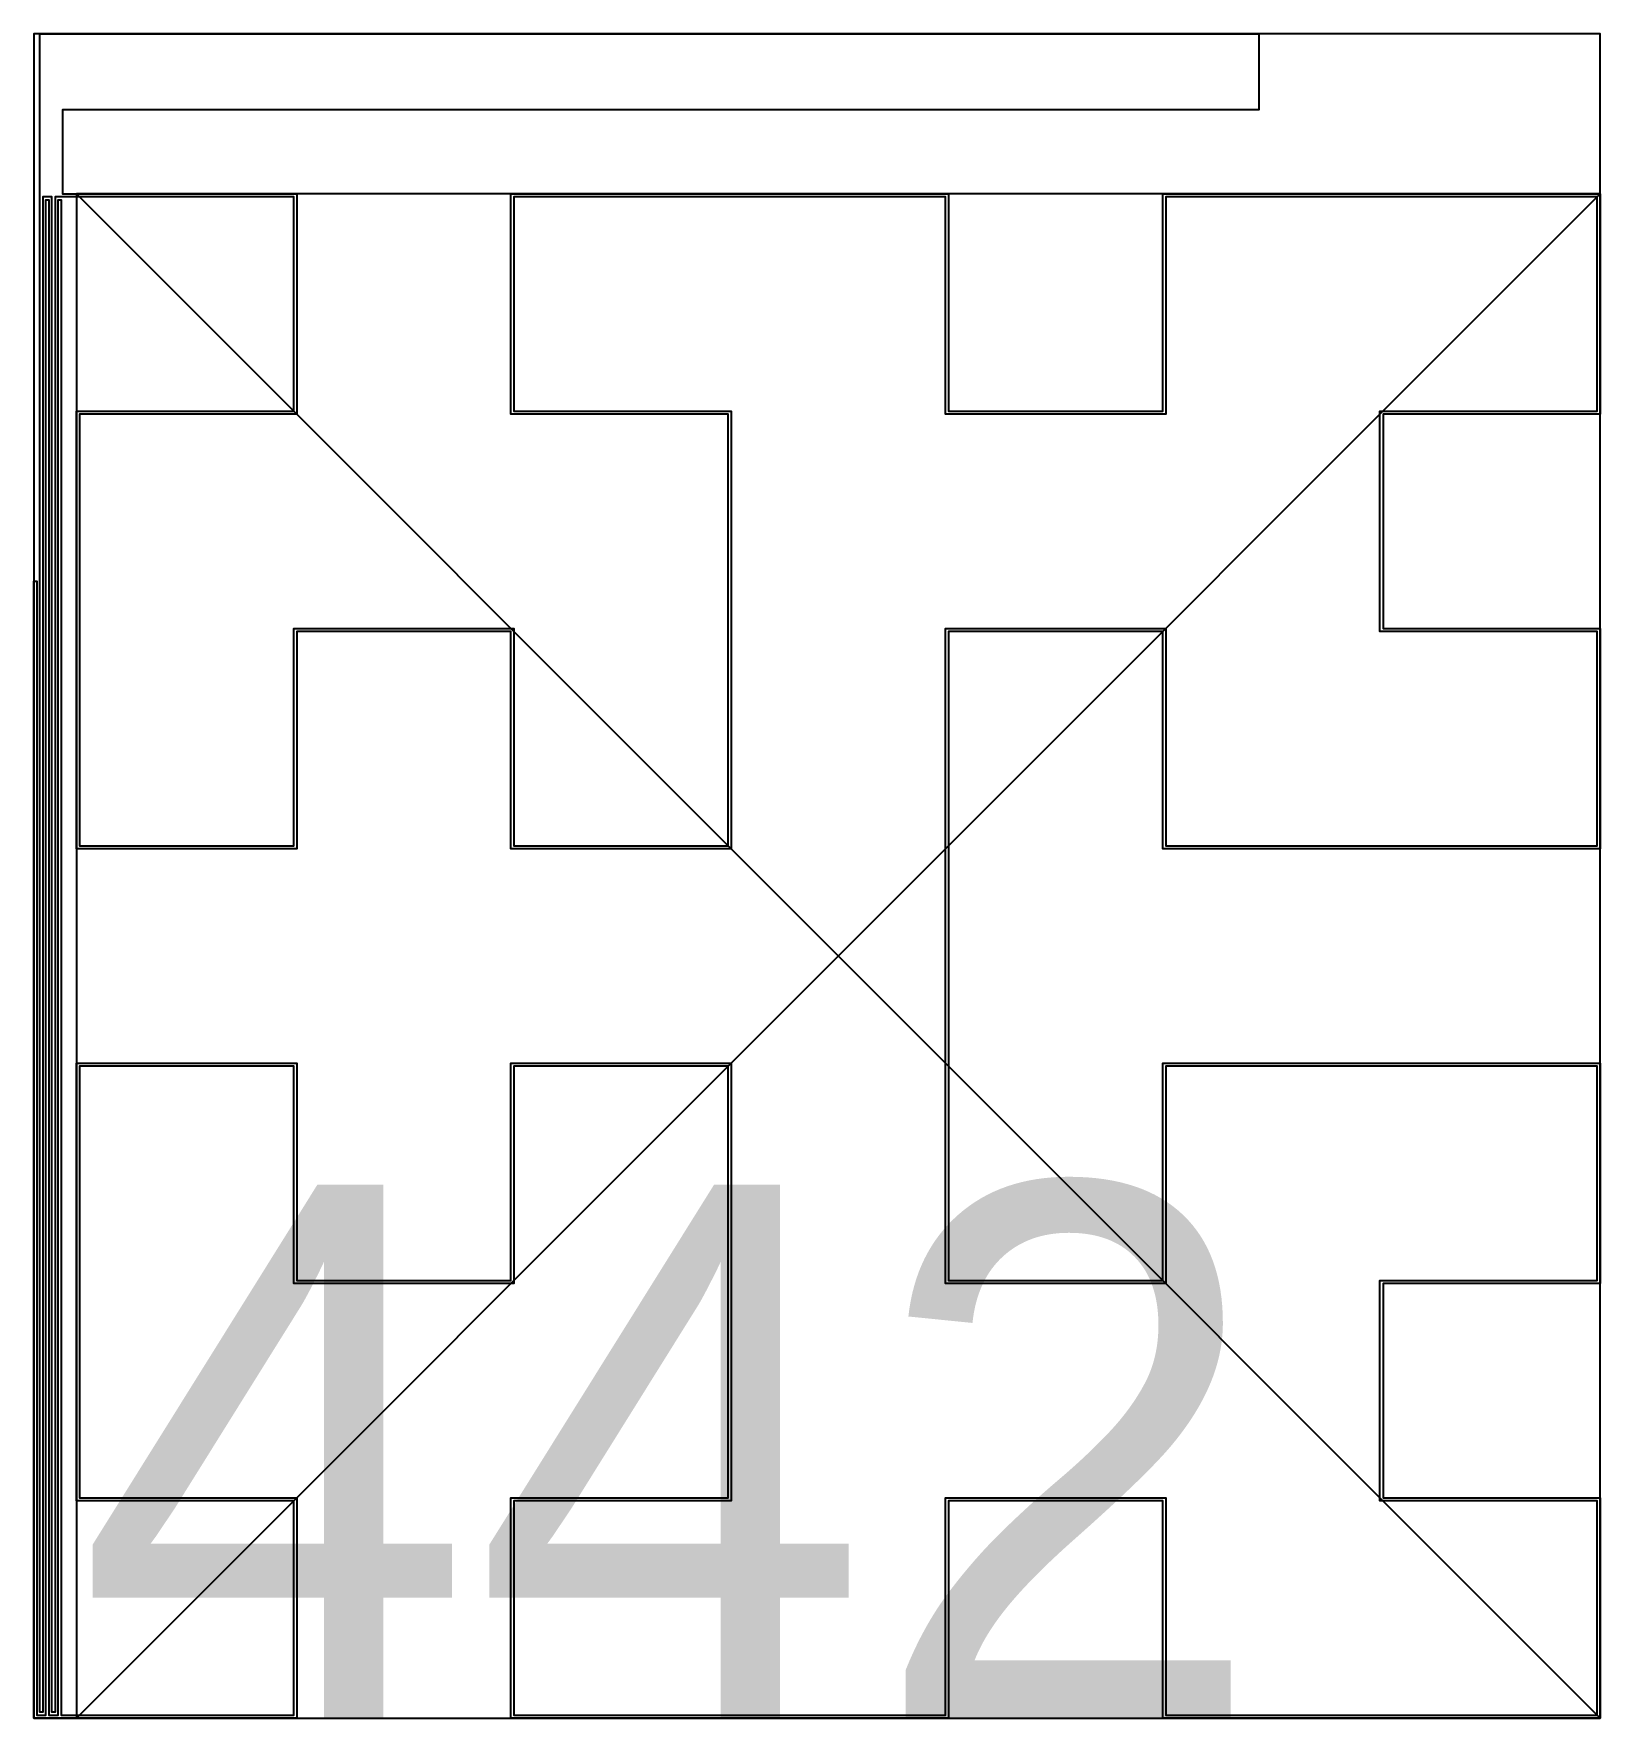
# Model space of a CAD drawing. Header units: metres. Extents: x -528 to 500, y -500 to 605.
import ezdxf

# ---------------------------------------------------------------- set-up
doc = ezdxf.new("R2010")
doc.units = ezdxf.units.M
for name, color, linetype in [('ABSORBER_AREA', 150, 'Continuous'), ('CENTER', 120, 'Continuous'), ('INDEX', 254, 'Continuous'), ('PIXEL', 255, 'Continuous'), ('PIXEL_AREA', 140, 'Continuous')]:
    doc.layers.add(name, color=color, linetype=linetype)

msp = doc.modelspace()

# ---------------------------------------------------------------- linework, layer by layer
at = {"layer": 'ABSORBER_AREA'}
msp.add_lwpolyline([(-500, -500), (500, -500), (500, 500), (-500, 500), (-500, -500)], close=True, dxfattribs=at)
at = {"layer": 'CENTER'}
for points in [[(-500, -500), (500, 500)], [(-500, 500), (500, -500)]]:
    msp.add_lwpolyline(points, close=True, dxfattribs=at)
at = {"layer": 'PIXEL'}
msp.add_lwpolyline([(-528, 245.8), (-526, 245.8), (-526, -498), (-520, -498), (-520, 496), (-518, 496), (-518, -498), (-512, -498), (-512, 496), (-510, 496), (-510, -498), (-501, -498), (-500, -498), (-498, -498), (-357.4, -498), (-357.4, -357.4), (-500, -357.4), (-500, -357.4), (-500, -355.4), (-500, -214.9), (-500, -212.9), (-500, -72.3), (-500, -70.3), (-500, -70.3), (-357.4, -70.3), (-355.4, -70.3), (-355.4, -72.3), (-355.4, -212.9), (-214.9, -212.9), (-214.9, -72.3), (-214.9, -70.3), (-212.9, -70.3), (-72.3, -70.3), (-70.3, -70.3), (-70.3, -70.3), (-70.3, -212.9), (-70.3, -214.9), (-70.3, -355.4), (-70.3, -357.4), (-70.3, -357.4), (-212.9, -357.4), (-212.9, -498), (-72.3, -498), (-70.3, -498), (70.3, -498), (70.3, -357.4), (70.3, -355.4), (72.3, -355.4), (212.9, -355.4), (214.9, -355.4), (214.9, -355.4), (214.9, -357.4), (214.9, -357.4), (214.9, -498), (355.4, -498), (357.4, -498), (498, -498), (498, -357.4), (355.4, -357.4), (355.4, -355.4), (355.4, -355.4), (355.4, -214.9), (355.4, -212.9), (357.4, -212.9), (498, -212.9), (498, -72.3), (357.4, -72.3), (355.4, -72.3), (214.9, -72.3), (214.9, -212.9), (214.9, -214.9), (212.9, -214.9), (72.3, -214.9), (70.3, -214.9), (70.3, -214.9), (70.3, -212.9), (70.3, -212.9), (70.3, -72.3), (70.3, -70.3), (70.3, 70.3), (70.3, 72.3), (70.3, 212.9), (70.3, 214.9), (70.3, 214.9), (72.3, 214.9), (72.3, 214.9), (212.9, 214.9), (214.9, 214.9), (214.9, 214.9), (214.9, 212.9), (214.9, 212.9), (214.9, 72.3), (355.4, 72.3), (357.4, 72.3), (498, 72.3), (498, 212.9), (357.4, 212.9), (355.4, 212.9), (355.4, 212.9), (355.4, 214.9), (355.4, 214.9), (355.4, 355.4), (355.4, 357.4), (355.4, 357.4), (357.4, 357.4), (357.4, 357.4), (498, 357.4), (498, 498), (357.4, 498), (355.4, 498), (214.9, 498), (214.9, 357.4), (214.9, 355.4), (214.9, 355.4), (212.9, 355.4), (212.9, 355.4), (72.3, 355.4), (70.3, 355.4), (70.3, 355.4), (70.3, 357.4), (70.3, 357.4), (70.3, 498), (-70.3, 498), (-72.3, 498), (-212.9, 498), (-212.9, 357.4), (-72.3, 357.4), (-70.3, 357.4), (-70.3, 355.4), (-70.3, 214.9), (-70.3, 212.9), (-70.3, 72.3), (-70.3, 70.3), (-70.3, 70.3), (-72.3, 70.3), (-72.3, 70.3), (-212.9, 70.3), (-214.9, 70.3), (-214.9, 72.3), (-214.9, 212.9), (-355.4, 212.9), (-355.4, 72.3), (-355.4, 70.3), (-355.4, 70.3), (-357.4, 70.3), (-357.4, 70.3), (-498, 70.3), (-500, 70.3), (-500, 72.3), (-500, 212.9), (-500, 214.9), (-500, 355.4), (-500, 357.4), (-500, 357.4), (-498, 357.4), (-498, 357.4), (-357.4, 357.4), (-357.4, 498), (-498, 498), (-500, 498), (-500, 498), (-501, 498), (-510, 498), (-514, 498), (-514, -496), (-516, -496), (-516, 498), (-522, 498), (-522, -496), (-524, -496), (-524, 498), (-524, 500), (-524, 555), (-524, 605), (276, 605), (276, 555), (-509, 555), (-509, 500), (-501, 500), (-500, 500), (-500, 500), (-498, 500), (-357.4, 500), (-357.4, 500), (-355.4, 500), (-355.4, 500), (-355.4, 498), (-355.4, 357.4), (-355.4, 355.4), (-357.4, 355.4), (-498, 355.4), (-498, 214.9), (-498, 212.9), (-498, 72.3), (-357.4, 72.3), (-357.4, 214.9), (-357.4, 214.9), (-355.4, 214.9), (-214.9, 214.9), (-214.9, 214.9), (-212.9, 214.9), (-212.9, 214.9), (-212.9, 212.9), (-212.9, 72.3), (-72.3, 72.3), (-72.3, 212.9), (-72.3, 214.9), (-72.3, 355.4), (-212.9, 355.4), (-212.9, 355.4), (-214.9, 355.4), (-214.9, 355.4), (-214.9, 357.4), (-214.9, 498), (-214.9, 500), (-212.9, 500), (-72.3, 500), (-70.3, 500), (70.3, 500), (70.3, 500), (72.3, 500), (72.3, 500), (72.3, 498), (72.3, 357.4), (212.9, 357.4), (212.9, 498), (212.9, 498), (212.9, 500), (212.9, 500), (214.9, 500), (355.4, 500), (357.4, 500), (498, 500), (498, 500), (500, 500), (500, 500), (500, 498), (500, 357.4), (500, 355.4), (498, 355.4), (357.4, 355.4), (357.4, 214.9), (498, 214.9), (498, 214.9), (500, 214.9), (500, 214.9), (500, 212.9), (500, 72.3), (500, 70.3), (498, 70.3), (357.4, 70.3), (355.4, 70.3), (214.9, 70.3), (214.9, 70.3), (212.9, 70.3), (212.9, 70.3), (212.9, 72.3), (212.9, 212.9), (72.3, 212.9), (72.3, 72.3), (72.3, 70.3), (72.3, -70.3), (72.3, -72.3), (72.3, -212.9), (212.9, -212.9), (212.9, -72.3), (212.9, -72.3), (212.9, -70.3), (212.9, -70.3), (214.9, -70.3), (355.4, -70.3), (357.4, -70.3), (498, -70.3), (500, -70.3), (500, -72.3), (500, -212.9), (500, -214.9), (498, -214.9), (357.4, -214.9), (357.4, -355.4), (498, -355.4), (500, -355.4), (500, -357.4), (500, -498), (500, -500), (498, -500), (357.4, -500), (355.4, -500), (214.9, -500), (212.9, -500), (212.9, -498), (212.9, -357.4), (72.3, -357.4), (72.3, -498), (72.3, -498), (72.3, -500), (72.3, -500), (70.3, -500), (-70.3, -500), (-72.3, -500), (-212.9, -500), (-214.9, -500), (-214.9, -498), (-214.9, -357.4), (-214.9, -355.4), (-212.9, -355.4), (-72.3, -355.4), (-72.3, -214.9), (-72.3, -212.9), (-72.3, -72.3), (-212.9, -72.3), (-212.9, -212.9), (-212.9, -214.9), (-214.9, -214.9), (-355.4, -214.9), (-357.4, -214.9), (-357.4, -214.9), (-357.4, -72.3), (-498, -72.3), (-498, -212.9), (-498, -214.9), (-498, -355.4), (-357.4, -355.4), (-355.4, -355.4), (-355.4, -357.4), (-355.4, -498), (-355.4, -500), (-357.4, -500), (-498, -500), (-500, -500), (-501, -500), (-510, -500), (-528, -500), (-528, -498), (-528, 245.8)], close=True, dxfattribs=at)
at = {"layer": 'PIXEL_AREA'}
msp.add_lwpolyline([(-528, -500), (500, -500), (500, 605), (-528, 605), (-528, -500)], close=True, dxfattribs=at)

# ---------------------------------------------------------------- texts
at = {"layer": 'INDEX'}
msp.add_text('442', height=350, dxfattribs=at).set_placement((-500, -500))

doc.saveas('drawing.dxf')
